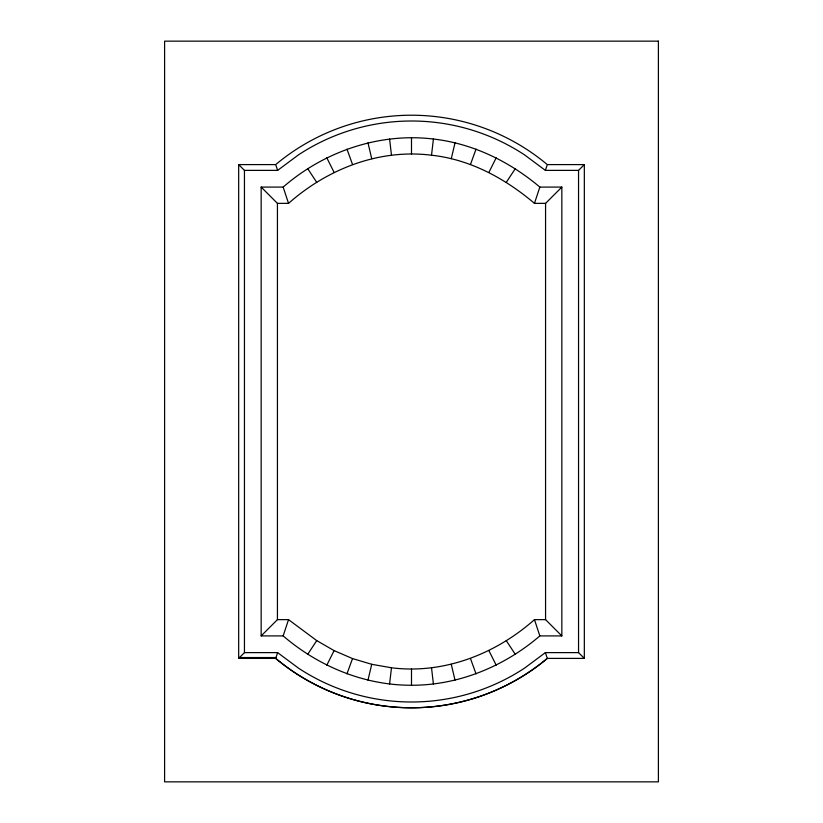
<?xml version="1.0" encoding="UTF-8"?>
<svg xmlns="http://www.w3.org/2000/svg" width="823" height="823" viewBox="0 0 823 823"><rect width="100%" height="100%" fill="white"/><g stroke="black" fill="none" stroke-linecap="round" stroke-linejoin="round"><path stroke-width="1.23" d="M561.842 187.088L545.567 203.363L534.466 203.363C505.199 178.519 470.159 159.395 431.519 155.218L433.412 139.025C472.906 143.562 509.674 161.575 539.847 187.088L561.842 187.088L561.842 635.912L539.847 635.912C504.293 666.435 458.648 685.384 411.5 685.25C364.352 685.384 318.707 666.435 283.153 635.912L261.158 635.912L261.158 187.088L283.153 187.088C324.067 151.504 379.238 132.472 433.412 139.025M389.588 683.975L391.481 667.782C443.751 674.346 495.539 654.09 534.466 619.637L545.567 619.637L561.842 635.912M451.271 158.695L455.026 142.832M367.974 680.168L371.729 664.305L391.481 667.782M584.33 658.4L578.548 652.618L545.382 652.618L524.405 668.225A205.616 205.616 0 0 1 298.595 668.225L277.618 652.618L275.705 658.4L238.67 658.4L238.67 164.6L275.705 164.6A211.408 211.408 0 0 1 547.295 164.6L584.33 164.6L584.33 658.4L547.295 658.4A211.408 211.408 0 0 1 275.705 658.4A211.408 211.408 0 0 0 547.295 658.4M283.153 635.912L288.534 619.637L277.433 619.637L261.158 635.912M534.466 203.363L539.847 187.088M238.67 164.6L244.452 170.382L277.618 170.382L298.595 154.775A205.616 205.616 0 0 1 524.405 154.775L545.382 170.382L547.017 165.454M470.478 164.435L476.044 149.117M346.956 673.883L352.522 658.565L334.107 650.623L316.742 640.603L288.534 619.637M488.893 172.377L496.197 157.81M326.803 665.19L334.107 650.623M506.258 182.397L515.208 168.777M307.792 654.223L316.742 640.603M578.548 652.618L578.548 170.382L584.33 164.6M238.67 658.4L244.452 652.618L244.452 170.382M261.158 187.088L277.433 203.363L288.534 203.363C327.461 168.91 379.249 148.654 431.519 155.218M545.382 170.382L578.548 170.382M244.452 652.618L277.618 652.618M239.524 657.546L275.983 657.546M352.522 658.565L371.729 664.305M307.792 168.777L316.742 182.397M506.258 640.603L515.208 654.223M326.803 157.81L334.107 172.377M488.893 650.623L496.197 665.19M346.956 149.117L352.522 164.435M470.478 658.565L476.044 673.883M534.466 619.637L539.847 635.912M545.382 652.618L547.017 657.546M275.983 165.454L277.618 170.382M283.153 187.088L288.534 203.363M367.974 142.832L371.729 158.695M451.271 664.305L455.026 680.168M389.588 139.025L391.481 155.218M431.519 667.782L433.412 683.975M545.567 203.363L545.567 619.637M411.5 137.75L411.5 154.045M411.5 668.955L411.5 685.25M277.433 203.363L277.433 619.637M658.4 41.15L164.6 41.15L164.6 781.85L658.4 781.85L658.4 41.15"/></g></svg>
